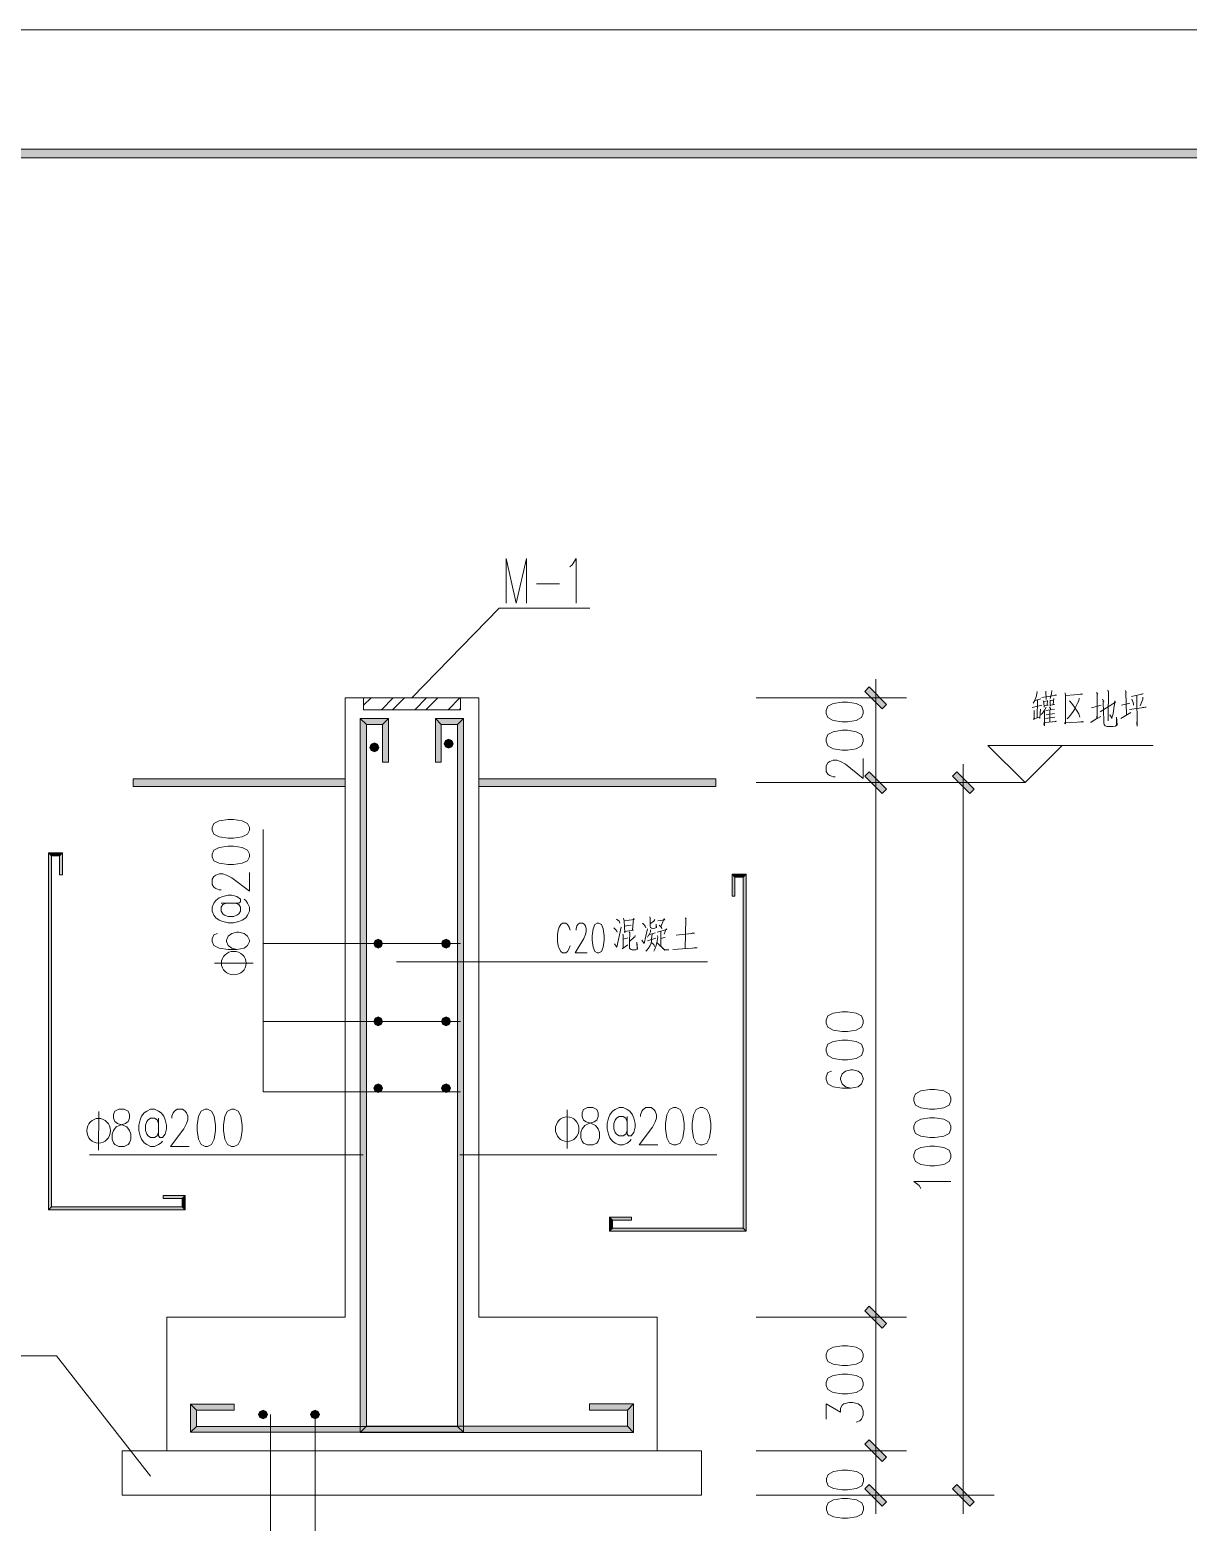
# Model space of a CAD drawing. Header units: millimetres. Extents: x 0 to 586, y 0 to 414.
# Drawn here: x 55.9 to 148.2, y 295.2 to 414.1 of the extents above; entities that cross this region are included whole.
import ezdxf

# ---------------------------------------------------------------- set-up
doc = ezdxf.new("R2010")
doc.units = ezdxf.units.MM

msp = doc.modelspace()

# ---------------------------------------------------------------- hatches: boundary and pattern name
h = msp.add_hatch(color=0)
h.dxf.hatch_style = 2
h.paths.add_polyline_path([(576.117861, 404.569083), (575.429944, 403.877639), (24.994306, 403.877639), (24.302861, 404.569083)])
h = msp.add_hatch(color=0)
h.dxf.hatch_style = 2
h.paths.add_polyline_path([(122.45975, 361.371444), (122.805472, 361.720694), (124.188361, 360.337806), (123.839111, 359.988556)])
h = msp.add_hatch(color=0)
h.dxf.hatch_style = 2
h.paths.add_polyline_path([(84.522028, 359.2195), (84.028139, 358.725611), (82.747556, 358.725611), (82.257194, 359.2195)])
h = msp.add_hatch(color=0)
h.dxf.hatch_style = 2
h.paths.add_polyline_path([(82.257194, 359.2195), (82.747556, 358.725611), (82.747556, 302.817389), (82.257194, 302.327028)])
h = msp.add_hatch(color=0)
h.dxf.hatch_style = 2
h.paths.add_polyline_path([(84.522028, 355.719944), (84.028139, 355.719944), (84.028139, 358.725611), (84.522028, 359.2195)])
h = msp.add_hatch(color=0)
h.dxf.hatch_style = 2
h.paths.add_polyline_path([(88.716556, 355.719944), (88.243833, 355.719944), (88.243833, 359.208917), (88.716556, 358.736194)])
h = msp.add_hatch(color=0)
h.dxf.hatch_style = 2
h.paths.add_polyline_path([(88.716556, 358.736194), (88.243833, 359.208917), (90.491028, 359.208917), (90.014778, 358.736194)])
h = msp.add_hatch(color=0)
h.dxf.hatch_style = 2
h.paths.add_polyline_path([(90.014778, 358.736194), (90.491028, 359.208917), (90.491028, 302.334083), (90.014778, 302.806806)])
h = msp.add_hatch(color=0)
h.dxf.hatch_style = 2
h.paths.add_polyline_path([(83.139139, 357.15575), (83.033306, 356.90175), (83.389611, 356.90175)])
h = msp.add_hatch(color=0)
h.dxf.hatch_style = 2
h.paths.add_polyline_path([(83.033306, 356.90175), (83.139139, 356.651278), (83.389611, 356.90175)])
h = msp.add_hatch(color=0)
h.dxf.hatch_style = 2
h.paths.add_polyline_path([(83.389611, 357.258056), (83.139139, 357.15575), (83.389611, 356.90175)])
h = msp.add_hatch(color=0)
h.dxf.hatch_style = 2
h.paths.add_polyline_path([(83.139139, 356.651278), (83.389611, 356.548972), (83.389611, 356.90175)])
h = msp.add_hatch(color=0)
h.dxf.hatch_style = 2
h.paths.add_polyline_path([(83.640083, 357.15575), (83.389611, 357.258056), (83.389611, 356.90175)])
h = msp.add_hatch(color=0)
h.dxf.hatch_style = 2
h.paths.add_polyline_path([(83.745917, 356.90175), (83.640083, 357.15575), (83.389611, 356.90175)])
h = msp.add_hatch(color=0)
h.dxf.hatch_style = 2
h.paths.add_polyline_path([(83.389611, 356.548972), (83.640083, 356.651278), (83.389611, 356.90175)])
h = msp.add_hatch(color=0)
h.dxf.hatch_style = 2
h.paths.add_polyline_path([(83.640083, 356.651278), (83.745917, 356.90175), (83.389611, 356.90175)])
h = msp.add_hatch(color=0)
h.dxf.hatch_style = 2
h.paths.add_polyline_path([(89.051694, 357.448556), (88.945861, 357.198083), (89.302167, 357.198083)])
h = msp.add_hatch(color=0)
h.dxf.hatch_style = 2
h.paths.add_polyline_path([(88.945861, 357.198083), (89.051694, 356.947611), (89.302167, 357.198083)])
h = msp.add_hatch(color=0)
h.dxf.hatch_style = 2
h.paths.add_polyline_path([(89.302167, 357.554389), (89.051694, 357.448556), (89.302167, 357.198083)])
h = msp.add_hatch(color=0)
h.dxf.hatch_style = 2
h.paths.add_polyline_path([(89.051694, 356.947611), (89.302167, 356.845306), (89.302167, 357.198083)])
h = msp.add_hatch(color=0)
h.dxf.hatch_style = 2
h.paths.add_polyline_path([(89.552639, 357.448556), (89.302167, 357.554389), (89.302167, 357.198083)])
h = msp.add_hatch(color=0)
h.dxf.hatch_style = 2
h.paths.add_polyline_path([(89.658472, 357.198083), (89.552639, 357.448556), (89.302167, 357.198083)])
h = msp.add_hatch(color=0)
h.dxf.hatch_style = 2
h.paths.add_polyline_path([(89.302167, 356.845306), (89.552639, 356.947611), (89.302167, 357.198083)])
h = msp.add_hatch(color=0)
h.dxf.hatch_style = 2
h.paths.add_polyline_path([(89.552639, 356.947611), (89.658472, 357.198083), (89.302167, 357.198083)])
h = msp.add_hatch(color=0)
h.dxf.hatch_style = 2
h.paths.add_polyline_path([(64.173806, 353.804361), (64.173806, 354.3935), (81.054222, 354.3935), (81.054222, 353.804361)])
h = msp.add_hatch(color=0)
h.dxf.hatch_style = 2
h.paths.add_polyline_path([(91.701056, 353.804361), (91.701056, 354.3935), (110.588778, 354.3935), (110.588778, 353.804361)])
h = msp.add_hatch(color=0)
h.dxf.hatch_style = 2
h.paths.add_polyline_path([(124.188361, 353.582111), (123.839111, 353.232861), (122.45975, 354.61575), (122.805472, 354.961472)])
h = msp.add_hatch(color=0)
h.dxf.hatch_style = 2
h.paths.add_polyline_path([(124.188361, 353.582111), (123.839111, 353.232861), (122.45975, 354.61575), (122.805472, 354.961472)])
h = msp.add_hatch(color=0)
h.dxf.hatch_style = 2
h.paths.add_polyline_path([(131.162778, 353.582111), (130.813528, 353.232861), (129.430639, 354.61575), (129.779889, 354.961472)])
h = msp.add_hatch(color=0)
h.dxf.hatch_style = 2
h.paths.add_polyline_path([(58.547, 348.502111), (58.310639, 348.26575), (57.658, 348.26575), (57.421639, 348.502111)])
h = msp.add_hatch(color=0)
h.dxf.hatch_style = 2
h.paths.add_polyline_path([(57.421639, 348.502111), (57.658, 348.26575), (57.658, 320.304583), (57.421639, 320.068222)])
h = msp.add_hatch(color=0)
h.dxf.hatch_style = 2
h.paths.add_polyline_path([(58.547, 346.759389), (58.310639, 346.759389), (58.310639, 348.26575), (58.547, 348.502111)])
h = msp.add_hatch(color=0)
h.dxf.hatch_style = 2
h.paths.add_polyline_path([(112.112778, 345.051944), (111.876417, 345.051944), (111.876417, 346.794667), (112.112778, 346.558306)])
h = msp.add_hatch(color=0)
h.dxf.hatch_style = 2
h.paths.add_polyline_path([(112.112778, 346.558306), (111.876417, 346.794667), (112.99825, 346.794667), (112.761889, 346.558306)])
h = msp.add_hatch(color=0)
h.dxf.hatch_style = 2
h.paths.add_polyline_path([(112.761889, 346.558306), (112.99825, 346.794667), (112.99825, 318.35725), (112.761889, 318.593611)])
h = msp.add_hatch(color=0)
h.dxf.hatch_style = 2
h.paths.add_polyline_path([(83.435472, 341.524167), (83.329639, 341.273694), (83.685944, 341.273694)])
h = msp.add_hatch(color=0)
h.dxf.hatch_style = 2
h.paths.add_polyline_path([(83.685944, 341.63), (83.435472, 341.524167), (83.685944, 341.273694)])
h = msp.add_hatch(color=0)
h.dxf.hatch_style = 2
h.paths.add_polyline_path([(83.936417, 341.524167), (83.685944, 341.63), (83.685944, 341.273694)])
h = msp.add_hatch(color=0)
h.dxf.hatch_style = 2
h.paths.add_polyline_path([(84.038722, 341.273694), (83.936417, 341.524167), (83.685944, 341.273694)])
h = msp.add_hatch(color=0)
h.dxf.hatch_style = 2
h.paths.add_polyline_path([(88.850611, 341.524167), (88.744778, 341.273694), (89.101083, 341.273694)])
h = msp.add_hatch(color=0)
h.dxf.hatch_style = 2
h.paths.add_polyline_path([(89.101083, 341.63), (88.850611, 341.524167), (89.101083, 341.273694)])
h = msp.add_hatch(color=0)
h.dxf.hatch_style = 2
h.paths.add_polyline_path([(89.351556, 341.524167), (89.101083, 341.63), (89.101083, 341.273694)])
h = msp.add_hatch(color=0)
h.dxf.hatch_style = 2
h.paths.add_polyline_path([(89.457389, 341.273694), (89.351556, 341.524167), (89.101083, 341.273694)])
h = msp.add_hatch(color=0)
h.dxf.hatch_style = 2
h.paths.add_polyline_path([(83.329639, 341.273694), (83.435472, 341.023222), (83.685944, 341.273694)])
h = msp.add_hatch(color=0)
h.dxf.hatch_style = 2
h.paths.add_polyline_path([(83.435472, 341.023222), (83.685944, 340.917389), (83.685944, 341.273694)])
h = msp.add_hatch(color=0)
h.dxf.hatch_style = 2
h.paths.add_polyline_path([(83.685944, 340.917389), (83.936417, 341.023222), (83.685944, 341.273694)])
h = msp.add_hatch(color=0)
h.dxf.hatch_style = 2
h.paths.add_polyline_path([(83.936417, 341.023222), (84.038722, 341.273694), (83.685944, 341.273694)])
h = msp.add_hatch(color=0)
h.dxf.hatch_style = 2
h.paths.add_polyline_path([(88.744778, 341.273694), (88.850611, 341.023222), (89.101083, 341.273694)])
h = msp.add_hatch(color=0)
h.dxf.hatch_style = 2
h.paths.add_polyline_path([(88.850611, 341.023222), (89.101083, 340.917389), (89.101083, 341.273694)])
h = msp.add_hatch(color=0)
h.dxf.hatch_style = 2
h.paths.add_polyline_path([(89.101083, 340.917389), (89.351556, 341.023222), (89.101083, 341.273694)])
h = msp.add_hatch(color=0)
h.dxf.hatch_style = 2
h.paths.add_polyline_path([(89.351556, 341.023222), (89.457389, 341.273694), (89.101083, 341.273694)])
h = msp.add_hatch(color=0)
h.dxf.hatch_style = 2
h.paths.add_polyline_path([(83.685944, 335.424639), (83.435472, 335.318806), (83.685944, 335.068333)])
h = msp.add_hatch(color=0)
h.dxf.hatch_style = 2
h.paths.add_polyline_path([(83.936417, 335.318806), (83.685944, 335.424639), (83.685944, 335.068333)])
h = msp.add_hatch(color=0)
h.dxf.hatch_style = 2
h.paths.add_polyline_path([(89.101083, 335.424639), (88.850611, 335.318806), (89.101083, 335.068333)])
h = msp.add_hatch(color=0)
h.dxf.hatch_style = 2
h.paths.add_polyline_path([(89.351556, 335.318806), (89.101083, 335.424639), (89.101083, 335.068333)])
h = msp.add_hatch(color=0)
h.dxf.hatch_style = 2
h.paths.add_polyline_path([(83.435472, 335.318806), (83.329639, 335.068333), (83.685944, 335.068333)])
h = msp.add_hatch(color=0)
h.dxf.hatch_style = 2
h.paths.add_polyline_path([(83.329639, 335.068333), (83.435472, 334.817861), (83.685944, 335.068333)])
h = msp.add_hatch(color=0)
h.dxf.hatch_style = 2
h.paths.add_polyline_path([(83.435472, 334.817861), (83.685944, 334.715556), (83.685944, 335.068333)])
h = msp.add_hatch(color=0)
h.dxf.hatch_style = 2
h.paths.add_polyline_path([(84.038722, 335.068333), (83.936417, 335.318806), (83.685944, 335.068333)])
h = msp.add_hatch(color=0)
h.dxf.hatch_style = 2
h.paths.add_polyline_path([(83.685944, 334.715556), (83.936417, 334.817861), (83.685944, 335.068333)])
h = msp.add_hatch(color=0)
h.dxf.hatch_style = 2
h.paths.add_polyline_path([(83.936417, 334.817861), (84.038722, 335.068333), (83.685944, 335.068333)])
h = msp.add_hatch(color=0)
h.dxf.hatch_style = 2
h.paths.add_polyline_path([(88.850611, 335.318806), (88.744778, 335.068333), (89.101083, 335.068333)])
h = msp.add_hatch(color=0)
h.dxf.hatch_style = 2
h.paths.add_polyline_path([(88.744778, 335.068333), (88.850611, 334.817861), (89.101083, 335.068333)])
h = msp.add_hatch(color=0)
h.dxf.hatch_style = 2
h.paths.add_polyline_path([(88.850611, 334.817861), (89.101083, 334.715556), (89.101083, 335.068333)])
h = msp.add_hatch(color=0)
h.dxf.hatch_style = 2
h.paths.add_polyline_path([(89.457389, 335.068333), (89.351556, 335.318806), (89.101083, 335.068333)])
h = msp.add_hatch(color=0)
h.dxf.hatch_style = 2
h.paths.add_polyline_path([(89.101083, 334.715556), (89.351556, 334.817861), (89.101083, 335.068333)])
h = msp.add_hatch(color=0)
h.dxf.hatch_style = 2
h.paths.add_polyline_path([(89.351556, 334.817861), (89.457389, 335.068333), (89.101083, 335.068333)])
h = msp.add_hatch(color=0)
h.dxf.hatch_style = 2
h.paths.add_polyline_path([(83.435472, 330.002444), (83.329639, 329.751972), (83.685944, 329.751972)])
h = msp.add_hatch(color=0)
h.dxf.hatch_style = 2
h.paths.add_polyline_path([(83.329639, 329.751972), (83.435472, 329.5015), (83.685944, 329.751972)])
h = msp.add_hatch(color=0)
h.dxf.hatch_style = 2
h.paths.add_polyline_path([(83.685944, 330.10475), (83.435472, 330.002444), (83.685944, 329.751972)])
h = msp.add_hatch(color=0)
h.dxf.hatch_style = 2
h.paths.add_polyline_path([(83.435472, 329.5015), (83.685944, 329.395667), (83.685944, 329.751972)])
h = msp.add_hatch(color=0)
h.dxf.hatch_style = 2
h.paths.add_polyline_path([(83.936417, 330.002444), (83.685944, 330.10475), (83.685944, 329.751972)])
h = msp.add_hatch(color=0)
h.dxf.hatch_style = 2
h.paths.add_polyline_path([(84.038722, 329.751972), (83.936417, 330.002444), (83.685944, 329.751972)])
h = msp.add_hatch(color=0)
h.dxf.hatch_style = 2
h.paths.add_polyline_path([(83.685944, 329.395667), (83.936417, 329.5015), (83.685944, 329.751972)])
h = msp.add_hatch(color=0)
h.dxf.hatch_style = 2
h.paths.add_polyline_path([(83.936417, 329.5015), (84.038722, 329.751972), (83.685944, 329.751972)])
h = msp.add_hatch(color=0)
h.dxf.hatch_style = 2
h.paths.add_polyline_path([(88.850611, 330.002444), (88.744778, 329.751972), (89.101083, 329.751972)])
h = msp.add_hatch(color=0)
h.dxf.hatch_style = 2
h.paths.add_polyline_path([(88.744778, 329.751972), (88.850611, 329.5015), (89.101083, 329.751972)])
h = msp.add_hatch(color=0)
h.dxf.hatch_style = 2
h.paths.add_polyline_path([(89.101083, 330.10475), (88.850611, 330.002444), (89.101083, 329.751972)])
h = msp.add_hatch(color=0)
h.dxf.hatch_style = 2
h.paths.add_polyline_path([(88.850611, 329.5015), (89.101083, 329.395667), (89.101083, 329.751972)])
h = msp.add_hatch(color=0)
h.dxf.hatch_style = 2
h.paths.add_polyline_path([(89.351556, 330.002444), (89.101083, 330.10475), (89.101083, 329.751972)])
h = msp.add_hatch(color=0)
h.dxf.hatch_style = 2
h.paths.add_polyline_path([(89.457389, 329.751972), (89.351556, 330.002444), (89.101083, 329.751972)])
h = msp.add_hatch(color=0)
h.dxf.hatch_style = 2
h.paths.add_polyline_path([(89.101083, 329.395667), (89.351556, 329.5015), (89.101083, 329.751972)])
h = msp.add_hatch(color=0)
h.dxf.hatch_style = 2
h.paths.add_polyline_path([(89.351556, 329.5015), (89.457389, 329.751972), (89.101083, 329.751972)])
h = msp.add_hatch(color=0)
h.dxf.hatch_style = 2
h.paths.add_polyline_path([(68.301306, 321.190056), (68.064944, 320.953694), (66.558583, 320.953694), (66.558583, 321.190056)])
h = msp.add_hatch(color=0)
h.dxf.hatch_style = 2
h.paths.add_polyline_path([(68.301306, 320.068222), (68.064944, 320.304583), (68.064944, 320.953694), (68.301306, 321.190056)])
h = msp.add_hatch(color=0)
h.dxf.hatch_style = 2
h.paths.add_polyline_path([(57.421639, 320.068222), (57.658, 320.304583), (68.064944, 320.304583), (68.301306, 320.068222)])
h = msp.add_hatch(color=0)
h.dxf.hatch_style = 2
h.paths.add_polyline_path([(102.358472, 318.593611), (102.118583, 318.35725), (102.118583, 319.482611), (102.358472, 319.24625)])
h = msp.add_hatch(color=0)
h.dxf.hatch_style = 2
h.paths.add_polyline_path([(102.358472, 319.24625), (102.118583, 319.482611), (103.864833, 319.482611), (103.864833, 319.24625)])
h = msp.add_hatch(color=0)
h.dxf.hatch_style = 2
h.paths.add_polyline_path([(112.761889, 318.593611), (112.99825, 318.35725), (102.118583, 318.35725), (102.358472, 318.593611)])
h = msp.add_hatch(color=0)
h.dxf.hatch_style = 2
h.paths.add_polyline_path([(122.45975, 312.021361), (122.805472, 312.370611), (124.188361, 310.99125), (123.839111, 310.642)])
h = msp.add_hatch(color=0)
h.dxf.hatch_style = 2
h.paths.add_polyline_path([(124.188361, 310.99125), (123.839111, 310.642), (122.45975, 312.021361), (122.805472, 312.370611)])
h = msp.add_hatch(color=0)
h.dxf.hatch_style = 2
h.paths.add_polyline_path([(69.204417, 302.806806), (68.731694, 302.334083), (68.731694, 304.581278), (69.204417, 304.108556)])
h = msp.add_hatch(color=0)
h.dxf.hatch_style = 2
h.paths.add_polyline_path([(69.204417, 304.108556), (68.731694, 304.581278), (72.220667, 304.581278), (72.220667, 304.108556)])
h = msp.add_hatch(color=0)
h.dxf.hatch_style = 2
h.paths.add_polyline_path([(104.034167, 304.591861), (103.540278, 304.097972), (100.534611, 304.097972), (100.534611, 304.591861)])
h = msp.add_hatch(color=0)
h.dxf.hatch_style = 2
h.paths.add_polyline_path([(104.034167, 302.327028), (103.540278, 302.817389), (103.540278, 304.097972), (104.034167, 304.591861)])
h = msp.add_hatch(color=0)
h.dxf.hatch_style = 2
h.paths.add_polyline_path([(74.270306, 304.002722), (74.164472, 303.75225), (74.520778, 303.75225)])
h = msp.add_hatch(color=0)
h.dxf.hatch_style = 2
h.paths.add_polyline_path([(74.164472, 303.75225), (74.270306, 303.501778), (74.520778, 303.75225)])
h = msp.add_hatch(color=0)
h.dxf.hatch_style = 2
h.paths.add_polyline_path([(74.520778, 304.108556), (74.270306, 304.002722), (74.520778, 303.75225)])
h = msp.add_hatch(color=0)
h.dxf.hatch_style = 2
h.paths.add_polyline_path([(74.270306, 303.501778), (74.520778, 303.399472), (74.520778, 303.75225)])
h = msp.add_hatch(color=0)
h.dxf.hatch_style = 2
h.paths.add_polyline_path([(74.77125, 304.002722), (74.520778, 304.108556), (74.520778, 303.75225)])
h = msp.add_hatch(color=0)
h.dxf.hatch_style = 2
h.paths.add_polyline_path([(74.877083, 303.75225), (74.77125, 304.002722), (74.520778, 303.75225)])
h = msp.add_hatch(color=0)
h.dxf.hatch_style = 2
h.paths.add_polyline_path([(74.520778, 303.399472), (74.77125, 303.501778), (74.520778, 303.75225)])
h = msp.add_hatch(color=0)
h.dxf.hatch_style = 2
h.paths.add_polyline_path([(74.77125, 303.501778), (74.877083, 303.75225), (74.520778, 303.75225)])
h = msp.add_hatch(color=0)
h.dxf.hatch_style = 2
h.paths.add_polyline_path([(78.408389, 304.002722), (78.302556, 303.75225), (78.658861, 303.75225)])
h = msp.add_hatch(color=0)
h.dxf.hatch_style = 2
h.paths.add_polyline_path([(78.302556, 303.75225), (78.408389, 303.501778), (78.658861, 303.75225)])
h = msp.add_hatch(color=0)
h.dxf.hatch_style = 2
h.paths.add_polyline_path([(78.658861, 304.108556), (78.408389, 304.002722), (78.658861, 303.75225)])
h = msp.add_hatch(color=0)
h.dxf.hatch_style = 2
h.paths.add_polyline_path([(78.408389, 303.501778), (78.658861, 303.399472), (78.658861, 303.75225)])
h = msp.add_hatch(color=0)
h.dxf.hatch_style = 2
h.paths.add_polyline_path([(78.909333, 304.002722), (78.658861, 304.108556), (78.658861, 303.75225)])
h = msp.add_hatch(color=0)
h.dxf.hatch_style = 2
h.paths.add_polyline_path([(79.015167, 303.75225), (78.909333, 304.002722), (78.658861, 303.75225)])
h = msp.add_hatch(color=0)
h.dxf.hatch_style = 2
h.paths.add_polyline_path([(78.658861, 303.399472), (78.909333, 303.501778), (78.658861, 303.75225)])
h = msp.add_hatch(color=0)
h.dxf.hatch_style = 2
h.paths.add_polyline_path([(78.909333, 303.501778), (79.015167, 303.75225), (78.658861, 303.75225)])
h = msp.add_hatch(color=0)
h.dxf.hatch_style = 2
h.paths.add_polyline_path([(90.014778, 302.806806), (90.491028, 302.334083), (68.731694, 302.334083), (69.204417, 302.806806)])
h = msp.add_hatch(color=0)
h.dxf.hatch_style = 2
h.paths.add_polyline_path([(82.257194, 302.327028), (82.747556, 302.817389), (103.540278, 302.817389), (104.034167, 302.327028)])
h = msp.add_hatch(color=0)
h.dxf.hatch_style = 2
h.paths.add_polyline_path([(122.45975, 301.374528), (122.805472, 301.723778), (124.188361, 300.344417), (123.839111, 299.995167)])
h = msp.add_hatch(color=0)
h.dxf.hatch_style = 2
h.paths.add_polyline_path([(124.188361, 300.344417), (123.839111, 299.995167), (122.45975, 301.374528), (122.805472, 301.723778)])
h = msp.add_hatch(color=0)
h.dxf.hatch_style = 2
h.paths.add_polyline_path([(122.45975, 297.825583), (122.805472, 298.174833), (124.188361, 296.795472), (123.839111, 296.446222)])
h = msp.add_hatch(color=0)
h.dxf.hatch_style = 2
h.paths.add_polyline_path([(129.430639, 297.825583), (129.779889, 298.174833), (131.162778, 296.795472), (130.813528, 296.446222)])

# ---------------------------------------------------------------- linework, layer by layer
at = {"color": 0, "lineweight": 0}
for points in [[(0, 0), (585.632278, 0), (585.632278, 414.0835), (0, 414.0835)], [(576.117861, 404.569083), (575.429944, 403.877639), (24.994306, 403.877639), (24.302861, 404.569083)], [(122.45975, 361.371444), (122.805472, 361.720694), (124.188361, 360.337806), (123.839111, 359.988556)], [(119.38, 359.618139), (119.521111, 359.279472), (119.940917, 359.053694), (120.646472, 358.940806), (121.069806, 358.940806), (121.771833, 359.053694), (122.195167, 359.279472), (122.336278, 359.618139), (122.336278, 359.843917), (122.195167, 360.182583), (121.771833, 360.404833), (121.069806, 360.517722), (120.646472, 360.517722), (119.940917, 360.404833), (119.521111, 360.182583), (119.38, 359.843917)], [(84.522028, 359.2195), (84.028139, 358.725611), (82.747556, 358.725611), (82.257194, 359.2195)], [(82.257194, 359.2195), (82.747556, 358.725611), (82.747556, 302.817389), (82.257194, 302.327028)], [(84.522028, 355.719944), (84.028139, 355.719944), (84.028139, 358.725611), (84.522028, 359.2195)], [(88.716556, 355.719944), (88.243833, 355.719944), (88.243833, 359.208917), (88.716556, 358.736194)], [(88.716556, 358.736194), (88.243833, 359.208917), (90.491028, 359.208917), (90.014778, 358.736194)], [(90.014778, 358.736194), (90.491028, 359.208917), (90.491028, 302.334083), (90.014778, 302.806806)], [(119.38, 357.363889), (119.521111, 357.025222), (119.940917, 356.799444), (120.646472, 356.686556), (121.069806, 356.686556), (121.771833, 356.799444), (122.195167, 357.025222), (122.336278, 357.363889), (122.336278, 357.589667), (122.195167, 357.928333), (121.771833, 358.154111), (121.069806, 358.267), (120.646472, 358.267), (119.940917, 358.154111), (119.521111, 357.928333), (119.38, 357.589667)], [(83.139139, 357.15575), (83.033306, 356.90175), (83.389611, 356.90175)], [(83.033306, 356.90175), (83.139139, 356.651278), (83.389611, 356.90175)], [(83.389611, 357.258056), (83.139139, 357.15575), (83.389611, 356.90175)], [(83.139139, 356.651278), (83.389611, 356.548972), (83.389611, 356.90175)], [(83.640083, 357.15575), (83.389611, 357.258056), (83.389611, 356.90175)], [(83.745917, 356.90175), (83.640083, 357.15575), (83.389611, 356.90175)], [(83.389611, 356.548972), (83.640083, 356.651278), (83.389611, 356.90175)], [(83.640083, 356.651278), (83.745917, 356.90175), (83.389611, 356.90175)], [(89.051694, 357.448556), (88.945861, 357.198083), (89.302167, 357.198083)], [(88.945861, 357.198083), (89.051694, 356.947611), (89.302167, 357.198083)], [(89.302167, 357.554389), (89.051694, 357.448556), (89.302167, 357.198083)], [(89.051694, 356.947611), (89.302167, 356.845306), (89.302167, 357.198083)], [(89.552639, 357.448556), (89.302167, 357.554389), (89.302167, 357.198083)], [(89.658472, 357.198083), (89.552639, 357.448556), (89.302167, 357.198083)], [(89.302167, 356.845306), (89.552639, 356.947611), (89.302167, 357.198083)], [(89.552639, 356.947611), (89.658472, 357.198083), (89.302167, 357.198083)], [(64.173806, 353.804361), (64.173806, 354.3935), (81.054222, 354.3935), (81.054222, 353.804361)], [(91.701056, 353.804361), (91.701056, 354.3935), (110.588778, 354.3935), (110.588778, 353.804361)], [(124.188361, 353.582111), (123.839111, 353.232861), (122.45975, 354.61575), (122.805472, 354.961472)], [(124.188361, 353.582111), (123.839111, 353.232861), (122.45975, 354.61575), (122.805472, 354.961472)], [(131.162778, 353.582111), (130.813528, 353.232861), (129.430639, 354.61575), (129.779889, 354.961472)], [(70.467361, 350.311861), (70.608472, 349.994361), (71.031806, 349.782694), (71.737361, 349.676861), (72.157167, 349.676861), (72.862722, 349.782694), (73.286056, 349.994361), (73.427167, 350.311861), (73.427167, 350.523528), (73.286056, 350.8375), (72.862722, 351.049167), (72.157167, 351.155), (71.737361, 351.155), (71.031806, 351.049167), (70.608472, 350.8375), (70.467361, 350.523528)], [(58.547, 348.502111), (58.310639, 348.26575), (57.658, 348.26575), (57.421639, 348.502111)], [(57.421639, 348.502111), (57.658, 348.26575), (57.658, 320.304583), (57.421639, 320.068222)], [(58.547, 346.759389), (58.310639, 346.759389), (58.310639, 348.26575), (58.547, 348.502111)], [(70.467361, 348.198722), (70.608472, 347.881222), (71.031806, 347.669556), (71.737361, 347.563722), (72.157167, 347.563722), (72.862722, 347.669556), (73.286056, 347.881222), (73.427167, 348.198722), (73.427167, 348.410389), (73.286056, 348.727889), (72.862722, 348.936028), (72.157167, 349.041861), (71.737361, 349.041861), (71.031806, 348.936028), (70.608472, 348.727889), (70.467361, 348.410389)], [(112.112778, 345.051944), (111.876417, 345.051944), (111.876417, 346.794667), (112.112778, 346.558306)], [(112.112778, 346.558306), (111.876417, 346.794667), (112.99825, 346.794667), (112.761889, 346.558306)], [(112.761889, 346.558306), (112.99825, 346.794667), (112.99825, 318.35725), (112.761889, 318.593611)], [(101.144917, 342.910583), (100.940306, 342.797694), (100.80625, 342.459028), (100.739222, 341.894583), (100.739222, 341.555917), (100.80625, 340.995), (100.940306, 340.656333), (101.144917, 340.543444), (101.278972, 340.543444), (101.483583, 340.656333), (101.617639, 340.995), (101.684667, 341.555917), (101.684667, 341.894583), (101.617639, 342.459028), (101.483583, 342.797694), (101.278972, 342.910583)], [(83.435472, 341.524167), (83.329639, 341.273694), (83.685944, 341.273694)], [(83.685944, 341.63), (83.435472, 341.524167), (83.685944, 341.273694)], [(83.936417, 341.524167), (83.685944, 341.63), (83.685944, 341.273694)], [(84.038722, 341.273694), (83.936417, 341.524167), (83.685944, 341.273694)], [(88.850611, 341.524167), (88.744778, 341.273694), (89.101083, 341.273694)], [(89.101083, 341.63), (88.850611, 341.524167), (89.101083, 341.273694)], [(89.351556, 341.524167), (89.101083, 341.63), (89.101083, 341.273694)], [(89.457389, 341.273694), (89.351556, 341.524167), (89.101083, 341.273694)], [(83.329639, 341.273694), (83.435472, 341.023222), (83.685944, 341.273694)], [(83.435472, 341.023222), (83.685944, 340.917389), (83.685944, 341.273694)], [(83.685944, 340.917389), (83.936417, 341.023222), (83.685944, 341.273694)], [(83.936417, 341.023222), (84.038722, 341.273694), (83.685944, 341.273694)], [(88.744778, 341.273694), (88.850611, 341.023222), (89.101083, 341.273694)], [(88.850611, 341.023222), (89.101083, 340.917389), (89.101083, 341.273694)], [(89.101083, 340.917389), (89.351556, 341.023222), (89.101083, 341.273694)], [(89.351556, 341.023222), (89.457389, 341.273694), (89.101083, 341.273694)], [(83.685944, 335.424639), (83.435472, 335.318806), (83.685944, 335.068333)], [(83.936417, 335.318806), (83.685944, 335.424639), (83.685944, 335.068333)], [(89.101083, 335.424639), (88.850611, 335.318806), (89.101083, 335.068333)], [(89.351556, 335.318806), (89.101083, 335.424639), (89.101083, 335.068333)], [(119.38, 334.944861), (119.521111, 334.606194), (119.940917, 334.380417), (120.646472, 334.267528), (121.069806, 334.267528), (121.771833, 334.380417), (122.195167, 334.606194), (122.336278, 334.944861), (122.336278, 335.170639), (122.195167, 335.505778), (121.771833, 335.731556), (121.069806, 335.844444), (120.646472, 335.844444), (119.940917, 335.731556), (119.521111, 335.505778), (119.38, 335.170639)], [(83.435472, 335.318806), (83.329639, 335.068333), (83.685944, 335.068333)], [(83.329639, 335.068333), (83.435472, 334.817861), (83.685944, 335.068333)], [(83.435472, 334.817861), (83.685944, 334.715556), (83.685944, 335.068333)], [(84.038722, 335.068333), (83.936417, 335.318806), (83.685944, 335.068333)], [(83.685944, 334.715556), (83.936417, 334.817861), (83.685944, 335.068333)], [(83.936417, 334.817861), (84.038722, 335.068333), (83.685944, 335.068333)], [(88.850611, 335.318806), (88.744778, 335.068333), (89.101083, 335.068333)], [(88.744778, 335.068333), (88.850611, 334.817861), (89.101083, 335.068333)], [(88.850611, 334.817861), (89.101083, 334.715556), (89.101083, 335.068333)], [(89.457389, 335.068333), (89.351556, 335.318806), (89.101083, 335.068333)], [(89.101083, 334.715556), (89.351556, 334.817861), (89.101083, 335.068333)], [(89.351556, 334.817861), (89.457389, 335.068333), (89.101083, 335.068333)], [(119.38, 332.690611), (119.521111, 332.351944), (119.940917, 332.126167), (120.646472, 332.013278), (121.069806, 332.013278), (121.771833, 332.126167), (122.195167, 332.351944), (122.336278, 332.690611), (122.336278, 332.916389), (122.195167, 333.255056), (121.771833, 333.477306), (121.069806, 333.590194), (120.646472, 333.590194), (119.940917, 333.477306), (119.521111, 333.255056), (119.38, 332.916389)], [(83.435472, 330.002444), (83.329639, 329.751972), (83.685944, 329.751972)], [(83.329639, 329.751972), (83.435472, 329.5015), (83.685944, 329.751972)], [(83.685944, 330.10475), (83.435472, 330.002444), (83.685944, 329.751972)], [(83.435472, 329.5015), (83.685944, 329.395667), (83.685944, 329.751972)], [(83.936417, 330.002444), (83.685944, 330.10475), (83.685944, 329.751972)], [(84.038722, 329.751972), (83.936417, 330.002444), (83.685944, 329.751972)], [(83.685944, 329.395667), (83.936417, 329.5015), (83.685944, 329.751972)], [(83.936417, 329.5015), (84.038722, 329.751972), (83.685944, 329.751972)], [(88.850611, 330.002444), (88.744778, 329.751972), (89.101083, 329.751972)], [(88.744778, 329.751972), (88.850611, 329.5015), (89.101083, 329.751972)], [(89.101083, 330.10475), (88.850611, 330.002444), (89.101083, 329.751972)], [(88.850611, 329.5015), (89.101083, 329.395667), (89.101083, 329.751972)], [(89.351556, 330.002444), (89.101083, 330.10475), (89.101083, 329.751972)], [(89.457389, 329.751972), (89.351556, 330.002444), (89.101083, 329.751972)], [(89.101083, 329.395667), (89.351556, 329.5015), (89.101083, 329.751972)], [(89.351556, 329.5015), (89.457389, 329.751972), (89.101083, 329.751972)], [(126.354417, 328.746556), (126.495528, 328.407889), (126.915333, 328.182111), (127.620889, 328.069222), (128.044222, 328.069222), (128.74625, 328.182111), (129.169583, 328.407889), (129.310694, 328.746556), (129.310694, 328.972333), (129.169583, 329.311), (128.74625, 329.536778), (128.044222, 329.649667), (127.620889, 329.649667), (126.915333, 329.536778), (126.495528, 329.311), (126.354417, 328.972333)], [(100.358222, 328.203278), (100.040722, 328.062167), (99.934889, 327.779944), (99.934889, 327.497722), (100.040722, 327.2155), (100.252389, 327.074389), (100.675722, 326.933278), (100.989694, 326.792167), (101.201361, 326.513472), (101.307194, 326.23125), (101.307194, 325.807917), (101.201361, 325.525694), (101.095528, 325.384583), (100.781556, 325.243472), (100.358222, 325.243472), (100.040722, 325.384583), (99.934889, 325.525694), (99.829056, 325.807917), (99.829056, 326.23125), (99.934889, 326.513472), (100.146556, 326.792167), (100.464056, 326.933278), (100.883861, 327.074389), (101.095528, 327.2155), (101.201361, 327.497722), (101.201361, 327.779944), (101.095528, 328.062167), (100.781556, 328.203278)], [(107.223278, 328.203278), (106.905778, 328.062167), (106.694111, 327.638833), (106.588278, 326.933278), (106.588278, 326.513472), (106.694111, 325.807917), (106.905778, 325.384583), (107.223278, 325.243472), (107.434944, 325.243472), (107.752444, 325.384583), (107.964111, 325.807917), (108.069944, 326.513472), (108.069944, 326.933278), (107.964111, 327.638833), (107.752444, 328.062167), (107.434944, 328.203278)], [(109.336417, 328.203278), (109.018917, 328.062167), (108.80725, 327.638833), (108.701417, 326.933278), (108.701417, 326.513472), (108.80725, 325.807917), (109.018917, 325.384583), (109.336417, 325.243472), (109.548083, 325.243472), (109.865583, 325.384583), (110.07725, 325.807917), (110.179556, 326.513472), (110.179556, 326.933278), (110.07725, 327.638833), (109.865583, 328.062167), (109.548083, 328.203278)], [(63.027278, 328.07275), (62.709778, 327.931639), (62.603944, 327.649417), (62.603944, 327.370722), (62.709778, 327.0885), (62.921444, 326.947389), (63.344778, 326.806278), (63.662278, 326.665167), (63.873944, 326.382944), (63.979778, 326.100722), (63.979778, 325.680917), (63.873944, 325.398694), (63.768111, 325.257583), (63.450611, 325.116472), (63.027278, 325.116472), (62.709778, 325.257583), (62.603944, 325.398694), (62.498111, 325.680917), (62.498111, 326.100722), (62.603944, 326.382944), (62.815611, 326.665167), (63.133111, 326.806278), (63.556444, 326.947389), (63.768111, 327.0885), (63.873944, 327.370722), (63.873944, 327.649417), (63.768111, 327.931639), (63.450611, 328.07275)], [(69.892333, 328.07275), (69.578361, 327.931639), (69.366694, 327.511833), (69.260861, 326.806278), (69.260861, 326.382944), (69.366694, 325.680917), (69.578361, 325.257583), (69.892333, 325.116472), (70.104, 325.116472), (70.4215, 325.257583), (70.633167, 325.680917), (70.739, 326.382944), (70.739, 326.806278), (70.633167, 327.511833), (70.4215, 327.931639), (70.104, 328.07275)], [(72.005472, 328.07275), (71.687972, 327.931639), (71.479833, 327.511833), (71.374, 326.806278), (71.374, 326.382944), (71.479833, 325.680917), (71.687972, 325.257583), (72.005472, 325.116472), (72.217139, 325.116472), (72.534639, 325.257583), (72.746306, 325.680917), (72.852139, 326.382944), (72.852139, 326.806278), (72.746306, 327.511833), (72.534639, 327.931639), (72.217139, 328.07275)], [(126.354417, 326.492306), (126.495528, 326.153639), (126.915333, 325.931389), (127.620889, 325.8185), (128.044222, 325.8185), (128.74625, 325.931389), (129.169583, 326.153639), (129.310694, 326.492306), (129.310694, 326.718083), (129.169583, 327.05675), (128.74625, 327.282528), (128.044222, 327.395417), (127.620889, 327.395417), (126.915333, 327.282528), (126.495528, 327.05675), (126.354417, 326.718083)], [(126.354417, 324.238056), (126.495528, 323.902917), (126.915333, 323.677139), (127.620889, 323.56425), (128.044222, 323.56425), (128.74625, 323.677139), (129.169583, 323.902917), (129.310694, 324.238056), (129.310694, 324.463833), (129.169583, 324.8025), (128.74625, 325.028278), (128.044222, 325.141167), (127.620889, 325.141167), (126.915333, 325.028278), (126.495528, 324.8025), (126.354417, 324.463833)], [(68.301306, 321.190056), (68.064944, 320.953694), (66.558583, 320.953694), (66.558583, 321.190056)], [(68.301306, 320.068222), (68.064944, 320.304583), (68.064944, 320.953694), (68.301306, 321.190056)], [(57.421639, 320.068222), (57.658, 320.304583), (68.064944, 320.304583), (68.301306, 320.068222)], [(102.358472, 318.593611), (102.118583, 318.35725), (102.118583, 319.482611), (102.358472, 319.24625)], [(102.358472, 319.24625), (102.118583, 319.482611), (103.864833, 319.482611), (103.864833, 319.24625)], [(112.761889, 318.593611), (112.99825, 318.35725), (102.118583, 318.35725), (102.358472, 318.593611)], [(122.45975, 312.021361), (122.805472, 312.370611), (124.188361, 310.99125), (123.839111, 310.642)], [(124.188361, 310.99125), (123.839111, 310.642), (122.45975, 312.021361), (122.805472, 312.370611)], [(119.38, 308.32425), (119.521111, 307.985583), (119.940917, 307.759806), (120.646472, 307.646917), (121.069806, 307.646917), (121.771833, 307.759806), (122.195167, 307.985583), (122.336278, 308.32425), (122.336278, 308.550028), (122.195167, 308.888694), (121.771833, 309.114472), (121.069806, 309.223833), (120.646472, 309.223833), (119.940917, 309.114472), (119.521111, 308.888694), (119.38, 308.550028)], [(119.38, 306.07), (119.521111, 305.731333), (119.940917, 305.505556), (120.646472, 305.396194), (121.069806, 305.396194), (121.771833, 305.505556), (122.195167, 305.731333), (122.336278, 306.07), (122.336278, 306.295778), (122.195167, 306.634444), (121.771833, 306.860222), (121.069806, 306.973111), (120.646472, 306.973111), (119.940917, 306.860222), (119.521111, 306.634444), (119.38, 306.295778)], [(69.204417, 302.806806), (68.731694, 302.334083), (68.731694, 304.581278), (69.204417, 304.108556)], [(69.204417, 304.108556), (68.731694, 304.581278), (72.220667, 304.581278), (72.220667, 304.108556)], [(104.034167, 304.591861), (103.540278, 304.097972), (100.534611, 304.097972), (100.534611, 304.591861)], [(104.034167, 302.327028), (103.540278, 302.817389), (103.540278, 304.097972), (104.034167, 304.591861)], [(74.270306, 304.002722), (74.164472, 303.75225), (74.520778, 303.75225)], [(74.164472, 303.75225), (74.270306, 303.501778), (74.520778, 303.75225)], [(74.520778, 304.108556), (74.270306, 304.002722), (74.520778, 303.75225)], [(74.270306, 303.501778), (74.520778, 303.399472), (74.520778, 303.75225)], [(74.77125, 304.002722), (74.520778, 304.108556), (74.520778, 303.75225)], [(74.877083, 303.75225), (74.77125, 304.002722), (74.520778, 303.75225)], [(74.520778, 303.399472), (74.77125, 303.501778), (74.520778, 303.75225)], [(74.77125, 303.501778), (74.877083, 303.75225), (74.520778, 303.75225)], [(78.408389, 304.002722), (78.302556, 303.75225), (78.658861, 303.75225)], [(78.302556, 303.75225), (78.408389, 303.501778), (78.658861, 303.75225)], [(78.658861, 304.108556), (78.408389, 304.002722), (78.658861, 303.75225)], [(78.408389, 303.501778), (78.658861, 303.399472), (78.658861, 303.75225)], [(78.909333, 304.002722), (78.658861, 304.108556), (78.658861, 303.75225)], [(79.015167, 303.75225), (78.909333, 304.002722), (78.658861, 303.75225)], [(78.658861, 303.399472), (78.909333, 303.501778), (78.658861, 303.75225)], [(78.909333, 303.501778), (79.015167, 303.75225), (78.658861, 303.75225)], [(90.014778, 302.806806), (90.491028, 302.334083), (68.731694, 302.334083), (69.204417, 302.806806)], [(82.257194, 302.327028), (82.747556, 302.817389), (103.540278, 302.817389), (104.034167, 302.327028)], [(122.45975, 301.374528), (122.805472, 301.723778), (124.188361, 300.344417), (123.839111, 299.995167)], [(124.188361, 300.344417), (123.839111, 299.995167), (122.45975, 301.374528), (122.805472, 301.723778)], [(119.394111, 298.414722), (119.535222, 298.076056), (119.958556, 297.850278), (120.660583, 297.737389), (121.083917, 297.737389), (121.789472, 297.850278), (122.212806, 298.076056), (122.353917, 298.414722), (122.353917, 298.6405), (122.212806, 298.979167), (121.789472, 299.204944), (121.083917, 299.317833), (120.660583, 299.317833), (119.958556, 299.204944), (119.535222, 298.979167), (119.394111, 298.6405)], [(122.45975, 297.825583), (122.805472, 298.174833), (124.188361, 296.795472), (123.839111, 296.446222)], [(129.430639, 297.825583), (129.779889, 298.174833), (131.162778, 296.795472), (130.813528, 296.446222)], [(119.394111, 296.160472), (119.535222, 295.821806), (119.958556, 295.599556), (120.660583, 295.486667), (121.083917, 295.486667), (121.789472, 295.599556), (122.212806, 295.821806), (122.353917, 296.160472), (122.353917, 296.38625), (122.212806, 296.724917), (121.789472, 296.950694), (121.083917, 297.063583), (120.660583, 297.063583), (119.958556, 296.950694), (119.535222, 296.724917), (119.394111, 296.38625)]]:
    msp.add_lwpolyline(points, close=True, dxfattribs=at)
for points in [[(93.874167, 368.412889), (93.874167, 371.965361), (94.685556, 368.412889), (95.496944, 371.965361), (95.496944, 368.412889)], [(98.943583, 371.288028), (99.148194, 371.457361), (99.451583, 371.965361), (99.451583, 368.412889)], [(96.308333, 369.936889), (98.132194, 369.936889)], [(86.377639, 360.856389), (93.334417, 367.989556)], [(93.334417, 367.989556), (100.541667, 367.989556)], [(123.324056, 362.334528), (123.324056, 359.374722)], [(81.054222, 360.856389), (81.054222, 311.506306)], [(81.054222, 360.856389), (91.701056, 360.856389)], [(82.521778, 360.260194), (83.117972, 360.856389)], [(82.521778, 359.907417), (82.521778, 360.856389)], [(83.943472, 359.907417), (84.888917, 360.856389)], [(84.828944, 359.907417), (85.774389, 360.856389)], [(86.599889, 359.907417), (87.545333, 360.856389)], [(87.485361, 359.907417), (88.430806, 360.856389)], [(89.256306, 359.907417), (90.20175, 360.856389)], [(90.2335, 359.907417), (90.2335, 360.856389)], [(91.701056, 360.856389), (91.701056, 311.506306)], [(113.802583, 360.856389), (125.786444, 360.856389)], [(123.324056, 360.863444), (123.324056, 360.874028)], [(123.324056, 354.097167), (123.324056, 360.856389)], [(136.196917, 361.353806), (136.122833, 361.004556), (135.992306, 360.655306), (135.861778, 360.422472)], [(136.013472, 360.655306), (136.479139, 360.771722)], [(136.218083, 360.676472), (136.179278, 359.279472)], [(136.553222, 360.888139), (137.724444, 361.075111), (137.671528, 361.096278), (137.502194, 361.025722)], [(136.701389, 360.630611), (136.719028, 360.493028), (136.736667, 360.119083), (136.736667, 360.210806), (137.054167, 360.281361), (136.980083, 360.281361), (137.018889, 360.655306), (136.997722, 360.609444), (136.719028, 360.560056)], [(136.867194, 361.374972), (136.906, 360.725861)], [(137.354028, 361.445528), (137.315222, 361.166833), (137.2235, 360.792889)], [(137.2235, 360.676472), (137.2235, 360.189639), (137.241139, 360.281361), (137.558639, 360.327222), (137.463389, 360.327222), (137.519833, 360.792889), (137.519833, 360.701167), (137.241139, 360.630611)], [(138.415889, 361.258556), (138.433528, 361.025722), (138.433528, 358.792639), (138.359444, 358.859667), (139.886972, 358.954917), (139.774083, 358.976083), (139.534194, 358.930222)], [(138.472333, 361.050417), (139.79525, 361.142139), (139.738806, 361.166833), (139.513028, 361.120972)], [(139.534194, 360.817583), (139.495389, 360.630611), (139.403667, 360.443639), (139.273139, 360.164944), (139.16025, 359.932111), (138.994444, 359.678111), (138.825111, 359.445278), (138.676944, 359.279472), (138.564056, 359.18775)], [(138.751028, 360.630611), (138.938, 360.397778), (139.16025, 360.119083), (139.364861, 359.794528), (139.495389, 359.582861), (139.590639, 359.328861)], [(140.913556, 361.28325), (141.005278, 361.142139), (140.966472, 361.191528), (140.966472, 359.258306), (140.948833, 359.395889), (140.948833, 359.212444), (140.483167, 358.909056), (140.444361, 358.930222), (141.248694, 359.374722)], [(141.19225, 359.745139), (142.419917, 360.514194), (142.363472, 360.609444), (142.345833, 360.468333), (142.363472, 360.493028), (142.289389, 360.027361), (142.232944, 359.582861), (142.141222, 359.258306), (142.123583, 359.212444), (141.975417, 359.491139), (142.123583, 359.258306)], [(141.396861, 360.747028), (141.488583, 360.560056), (141.453306, 360.609444), (141.470944, 359.653417), (141.488583, 359.18775), (141.488583, 358.859667), (141.527389, 358.74325), (141.601472, 358.626833), (141.749639, 358.580972), (141.936611, 358.559806), (142.215306, 358.559806), (142.419917, 358.605667), (142.550444, 358.697389), (142.515167, 359.304167), (142.515167, 358.676222), (142.476361, 358.651528)], [(141.823722, 361.470222), (141.880167, 361.307944), (141.862528, 361.353806), (141.844889, 359.374722), (141.844889, 359.025472), (141.844889, 359.304167)], [(143.555861, 360.443639), (142.90675, 360.281361)], [(143.220722, 361.445528), (143.277167, 361.28325), (143.259528, 361.307944), (143.298333, 359.466444)], [(143.707556, 360.958694), (144.638889, 361.166833), (144.564806, 361.166833), (144.377833, 361.120972)], [(143.725194, 360.747028), (143.838083, 360.493028), (143.855722, 360.351917), (143.855722, 360.260194)], [(144.134417, 361.050417), (144.152056, 358.605667), (144.134417, 358.8385), (144.152056, 359.096028)], [(144.600083, 360.909306), (144.600083, 360.747028), (144.377833, 360.210806)], [(82.521778, 359.907417), (90.2335, 359.907417)], [(90.141778, 359.907417), (90.2335, 359.999139)], [(136.553222, 360.281361), (135.787694, 360.094389)], [(135.935861, 359.840389), (135.935861, 359.141889), (135.900583, 359.18775), (136.401528, 359.328861), (136.383889, 359.212444), (136.422694, 359.607556), (136.440333, 359.956806)], [(136.906, 360.119083), (136.775472, 359.861556), (136.609667, 359.628722), (136.514417, 359.537)], [(136.775472, 359.794528), (136.757833, 358.626833), (136.719028, 358.74325), (136.757833, 358.976083)], [(137.593917, 359.304167), (136.849556, 359.212444)], [(136.867194, 359.840389), (137.576278, 359.956806)], [(136.888361, 359.512306), (137.558639, 359.607556)], [(137.167056, 360.119083), (137.241139, 360.002667), (137.241139, 359.932111)], [(137.205861, 359.840389), (137.184694, 358.930222)], [(140.500806, 360.048528), (141.283972, 360.260194)], [(142.850306, 359.212444), (143.651111, 359.699278)], [(143.538222, 359.932111), (144.861139, 360.119083), (144.787056, 360.119083), (144.600083, 360.073222)], [(136.831917, 358.884361), (137.706806, 358.976083), (137.671528, 359.000778), (137.558639, 358.954917)], [(132.266972, 357.056972), (138.183056, 357.056972)], [(135.226778, 354.097167), (132.266972, 357.056972)], [(138.183056, 357.056972), (135.226778, 354.097167)], [(135.226778, 357.056972), (145.422056, 357.056972)], [(120.082028, 354.548722), (119.940917, 354.548722), (119.662222, 354.658083), (119.521111, 354.770972), (119.38, 354.99675), (119.38, 355.448306), (119.521111, 355.674083), (119.662222, 355.786972), (119.940917, 355.899861), (120.223139, 355.899861), (120.505361, 355.786972), (120.928694, 355.561194), (122.336278, 354.435833), (122.336278, 356.01275)], [(123.324056, 352.619028), (123.324056, 355.578833)], [(123.324056, 352.619028), (123.324056, 355.578833)], [(130.298472, 352.619028), (130.298472, 355.578833)], [(113.802583, 354.097167), (132.760861, 354.097167)], [(113.802583, 354.097167), (125.786444, 354.097167)], [(113.802583, 354.097167), (125.786444, 354.097167)], [(123.324056, 311.516889), (123.324056, 354.090111)], [(123.324056, 354.090111), (123.324056, 354.079528)], [(130.298472, 297.321111), (130.298472, 354.090111)], [(132.760861, 354.097167), (135.226778, 354.097167)], [(74.520778, 329.455639), (74.520778, 350.364778)], [(71.172917, 345.556417), (71.031806, 345.556417), (70.749583, 345.66225), (70.608472, 345.768083), (70.467361, 345.97975), (70.467361, 346.403083), (70.608472, 346.61475), (70.749583, 346.720583), (71.031806, 346.826417), (71.314028, 346.826417), (71.59625, 346.720583), (72.019583, 346.508917), (73.427167, 345.450583), (73.427167, 346.93225)], [(71.172917, 344.501611), (72.5805, 344.501611), (72.721611, 344.607444), (72.721611, 344.819111), (72.439389, 345.030778), (72.019583, 345.136611), (71.737361, 345.136611), (71.314028, 345.030778), (71.031806, 344.924944), (70.749583, 344.713278), (70.608472, 344.501611), (70.467361, 344.184111), (70.467361, 343.866611), (70.608472, 343.549111), (70.749583, 343.337444), (71.031806, 343.129306), (71.314028, 343.023472), (71.737361, 342.917639), (72.157167, 342.917639), (72.5805, 343.023472), (72.862722, 343.129306), (73.144944, 343.337444), (73.286056, 343.549111), (73.427167, 343.866611), (73.427167, 344.184111), (73.286056, 344.501611), (73.144944, 344.713278), (73.003833, 344.819111)], [(71.59625, 344.501611), (71.314028, 344.395778), (71.172917, 344.184111), (71.172917, 343.866611), (71.314028, 343.654944), (71.455139, 343.549111), (71.737361, 343.443278), (72.157167, 343.443278), (72.439389, 343.549111), (72.5805, 343.654944), (72.721611, 343.866611), (72.721611, 344.184111), (72.5805, 344.395778), (72.298278, 344.501611)], [(98.982389, 342.346139), (98.911833, 342.571917), (98.777778, 342.797694), (98.643722, 342.910583), (98.372083, 342.910583), (98.238028, 342.797694), (98.100444, 342.571917), (98.033417, 342.346139), (97.966389, 342.007472), (97.966389, 341.443028), (98.033417, 341.104361), (98.100444, 340.882111), (98.238028, 340.656333), (98.372083, 340.543444), (98.643722, 340.543444), (98.777778, 340.656333), (98.911833, 340.882111), (98.982389, 341.104361)], [(99.455111, 342.346139), (99.455111, 342.459028), (99.522139, 342.684806), (99.589167, 342.797694), (99.723222, 342.910583), (99.994861, 342.910583), (100.128917, 342.797694), (100.195944, 342.684806), (100.2665, 342.459028), (100.2665, 342.23325), (100.195944, 342.007472), (100.061889, 341.668806), (99.388083, 340.543444), (100.333528, 340.543444)], [(102.450194, 342.522528), (102.619528, 342.36025), (102.693611, 342.265), (102.728889, 342.173278)], [(102.506639, 341.263111), (102.693611, 340.984417), (103.046389, 342.593083)], [(102.672444, 343.221028), (102.877056, 343.05875), (102.9335, 342.896472)], [(103.233361, 343.31275), (103.289806, 343.079917), (103.325083, 342.127417), (103.307444, 342.243833), (104.034167, 342.335556), (103.942444, 342.335556), (104.034167, 343.266889), (104.069444, 343.196333), (103.289806, 343.079917)], [(103.289806, 342.663639), (103.829556, 342.755361)], [(104.74325, 342.896472), (104.909056, 342.755361), (104.9655, 342.663639), (105.004306, 342.522528)], [(105.318278, 343.408), (105.357083, 343.266889), (105.357083, 342.663639), (105.392361, 342.568389), (105.448806, 342.497833), (105.618139, 342.476667), (105.731028, 342.497833), (105.861556, 342.547222), (105.82275, 342.825917), (105.840389, 342.547222)], [(105.731028, 343.196333), (105.653417, 343.05875), (105.357083, 342.847083)], [(105.970917, 343.079917), (106.531833, 343.175167), (106.475389, 343.266889), (106.196694, 342.61425), (106.066167, 342.755361), (106.249611, 342.568389), (106.288417, 342.451972)], [(108.151083, 343.337444), (108.225167, 343.245722), (108.207528, 343.266889), (108.151083, 340.868)], [(70.890694, 342.070972), (70.608472, 341.965139), (70.467361, 341.647639), (70.467361, 341.4395), (70.608472, 341.122), (71.031806, 340.910333), (71.737361, 340.8045), (72.439389, 340.8045), (73.003833, 340.910333), (73.286056, 341.122), (73.427167, 341.4395), (73.427167, 341.541806), (73.286056, 341.859306), (73.003833, 342.070972), (72.5805, 342.176806), (72.439389, 342.176806), (72.019583, 342.070972), (71.737361, 341.859306), (71.59625, 341.541806), (71.59625, 341.4395), (71.737361, 341.122), (72.019583, 340.910333), (72.439389, 340.8045)], [(103.176917, 342.032167), (103.215722, 341.940444), (103.194556, 340.913861), (103.120472, 340.846833), (103.5685, 341.171389)], [(103.5685, 341.728778), (103.194556, 341.637056)], [(103.681389, 342.219139), (103.734306, 342.127417), (103.716667, 341.474778), (103.716667, 341.009111), (103.716667, 340.913861), (103.773111, 340.846833), (103.829556, 340.797444), (103.921278, 340.776278), (104.221139, 340.776278), (104.312861, 340.797444), (104.351667, 340.846833), (104.295222, 341.379528), (104.312861, 340.846833)], [(104.147056, 341.91575), (104.125889, 341.778167), (104.090611, 341.778167), (103.716667, 341.450083)], [(104.686806, 341.545333), (104.873778, 341.287806), (105.134833, 342.451972)], [(105.50525, 342.032167), (105.469972, 341.66175), (105.448806, 341.495944), (105.431167, 341.3125), (105.357083, 341.125528), (105.226556, 340.913861), (105.096028, 340.751583), (105.004306, 340.659861)], [(105.392361, 342.36025), (105.374722, 342.219139), (105.244194, 341.940444), (105.226556, 341.940444), (105.134833, 341.778167)], [(105.134833, 341.495944), (105.805111, 341.707611)], [(105.339444, 341.986306), (105.748667, 342.127417)], [(105.431167, 341.358361), (105.635778, 341.196083), (105.692222, 341.054972)], [(105.914472, 341.91575), (105.953278, 341.799333), (105.879194, 341.333667), (105.805111, 341.030278), (105.709861, 340.776278), (105.653417, 340.681028)], [(105.896833, 341.358361), (106.510667, 340.751583), (106.845806, 340.776278), (106.510667, 340.776278), (106.344861, 340.913861)], [(105.914472, 342.194444), (106.68, 342.406111), (106.641194, 342.451972), (106.475389, 342.032167)], [(106.196694, 342.243833), (106.196694, 342.173278), (106.196694, 341.079667)], [(106.231972, 341.682917), (106.549472, 341.778167)], [(107.424361, 341.940444), (108.895444, 342.102722), (108.877806, 342.102722), (108.747278, 342.127417), (108.560306, 342.056861)], [(90.251139, 341.273694), (74.520778, 341.273694)], [(107.163306, 340.797444), (109.100056, 340.938556), (108.990694, 340.96325), (108.747278, 340.913861)], [(70.640222, 339.725), (73.727028, 339.714417)], [(109.932611, 339.823778), (85.146444, 339.823778)], [(90.251139, 335.068333), (74.520778, 335.068333)], [(119.803333, 331.113694), (119.521111, 331.000806), (119.38, 330.662139), (119.38, 330.436361), (119.521111, 330.097694), (119.940917, 329.871917), (120.646472, 329.759028), (121.352028, 329.759028), (121.912944, 329.871917), (122.195167, 330.097694), (122.336278, 330.436361), (122.336278, 330.54925), (122.195167, 330.887917), (121.912944, 331.113694), (121.493139, 331.226583), (121.352028, 331.226583), (120.928694, 331.113694), (120.646472, 330.887917), (120.505361, 330.54925), (120.505361, 330.436361), (120.646472, 330.097694), (120.928694, 329.871917), (121.352028, 329.759028)], [(90.251139, 329.455639), (74.520778, 329.455639)], [(103.526167, 327.497722), (103.526167, 326.090139), (103.632, 325.949028), (103.843667, 325.949028), (104.055333, 326.23125), (104.161167, 326.654583), (104.161167, 326.933278), (104.055333, 327.356611), (103.9495, 327.638833), (103.737833, 327.921056), (103.526167, 328.062167), (103.208667, 328.203278), (102.891167, 328.203278), (102.577194, 328.062167), (102.365528, 327.921056), (102.153861, 327.638833), (102.048028, 327.356611), (101.942194, 326.933278), (101.942194, 326.513472), (102.048028, 326.090139), (102.153861, 325.807917), (102.365528, 325.525694), (102.577194, 325.384583), (102.891167, 325.243472), (103.208667, 325.243472), (103.526167, 325.384583), (103.737833, 325.525694), (103.843667, 325.666806)], [(104.580972, 327.497722), (104.580972, 327.638833), (104.686806, 327.921056), (104.792639, 328.062167), (105.004306, 328.203278), (105.427639, 328.203278), (105.639306, 328.062167), (105.745139, 327.921056), (105.850972, 327.638833), (105.850972, 327.356611), (105.745139, 327.074389), (105.533472, 326.654583), (104.478667, 325.243472), (105.956806, 325.243472)], [(61.422139, 327.903417), (61.408028, 324.813083)], [(66.195222, 327.370722), (66.195222, 325.959611), (66.301056, 325.8185), (66.512722, 325.8185), (66.724389, 326.100722), (66.830222, 326.524056), (66.830222, 326.806278), (66.724389, 327.229611), (66.618556, 327.511833), (66.406889, 327.790528), (66.195222, 327.931639), (65.88125, 328.07275), (65.56375, 328.07275), (65.24625, 327.931639), (65.034583, 327.790528), (64.822917, 327.511833), (64.717083, 327.229611), (64.61125, 326.806278), (64.61125, 326.382944), (64.717083, 325.959611), (64.822917, 325.680917), (65.034583, 325.398694), (65.24625, 325.257583), (65.56375, 325.116472), (65.88125, 325.116472), (66.195222, 325.257583), (66.406889, 325.398694), (66.512722, 325.539806)], [(66.195222, 326.947389), (66.089389, 327.229611), (65.88125, 327.370722), (65.56375, 327.370722), (65.352083, 327.229611), (65.24625, 327.0885), (65.140417, 326.806278), (65.140417, 326.382944), (65.24625, 326.100722), (65.352083, 325.959611), (65.56375, 325.8185), (65.88125, 325.8185), (66.089389, 325.959611), (66.195222, 326.241833)], [(67.253556, 327.370722), (67.253556, 327.511833), (67.359389, 327.790528), (67.465222, 327.931639), (67.676889, 328.07275), (68.096694, 328.07275), (68.308361, 327.931639), (68.414194, 327.790528), (68.520028, 327.511833), (68.520028, 327.229611), (68.414194, 326.947389), (68.202528, 326.524056), (67.147722, 325.116472), (68.625861, 325.116472)], [(98.753083, 328.030417), (98.738972, 324.943611)], [(103.526167, 327.074389), (103.420333, 327.356611), (103.208667, 327.497722), (102.891167, 327.497722), (102.683028, 327.356611), (102.577194, 327.2155), (102.471361, 326.933278), (102.471361, 326.513472), (102.577194, 326.23125), (102.683028, 326.090139), (102.891167, 325.949028), (103.208667, 325.949028), (103.420333, 326.090139), (103.526167, 326.372361)], [(82.504139, 324.432083), (60.681306, 324.432083)], [(90.187639, 324.432083), (110.669917, 324.432083)], [(126.915333, 321.761556), (126.774222, 321.987333), (126.354417, 322.322472), (129.310694, 322.322472)], [(123.324056, 312.984444), (123.324056, 310.028167)], [(123.324056, 310.028167), (123.324056, 312.984444)], [(66.854917, 311.506306), (81.054222, 311.506306)], [(66.854917, 311.506306), (66.854917, 300.859472)], [(91.701056, 311.506306), (105.900361, 311.506306)], [(105.900361, 311.506306), (105.900361, 300.859472)], [(113.802583, 311.506306), (125.786444, 311.506306)], [(113.802583, 311.506306), (125.786444, 311.506306)], [(123.324056, 300.870056), (123.324056, 311.495722)], [(58.049583, 308.423028), (41.278528, 308.423028)], [(65.549639, 298.845111), (58.049583, 308.423028)], [(119.38, 303.367722), (119.38, 304.605972), (120.505361, 303.928639), (120.505361, 304.267306), (120.646472, 304.493083), (120.787583, 304.605972), (121.210917, 304.718861), (121.493139, 304.718861), (121.912944, 304.605972), (122.195167, 304.380194), (122.336278, 304.041528), (122.336278, 303.702861), (122.195167, 303.367722), (122.054056, 303.254833), (121.771833, 303.141944)], [(75.109917, 303.75225), (75.109917, 291.048722)], [(78.658861, 303.75225), (78.658861, 291.048722)], [(123.324056, 302.337611), (123.324056, 299.381333)], [(123.324056, 299.381333), (123.324056, 302.337611)], [(63.305972, 300.859472), (109.449306, 300.859472)], [(63.305972, 300.859472), (63.305972, 297.310528)], [(109.449306, 300.859472), (109.449306, 297.310528)], [(113.802583, 300.859472), (125.786444, 300.859472)], [(116.758861, 300.859472), (125.786444, 300.859472)], [(123.324056, 297.321111), (123.324056, 300.848889)], [(123.324056, 298.788667), (123.324056, 295.832389)], [(130.298472, 298.788667), (130.298472, 295.832389)], [(63.305972, 297.310528), (109.449306, 297.310528)], [(113.802583, 297.310528), (132.760861, 297.310528)], [(116.758861, 297.310528), (125.786444, 297.310528)]]:
    msp.add_lwpolyline(points, dxfattribs=at)
for centre, major_axis in [((72.183625, 339.719708), (0.986014, 0)), ((61.416847, 326.360014), (0, 0.986014)), ((98.744264, 326.487014), (0, 0.986014))]:
    msp.add_ellipse(centre, major_axis=major_axis, ratio=0.949911, start_param=0, end_param=6.283185, dxfattribs=at)

doc.saveas('drawing.dxf')
